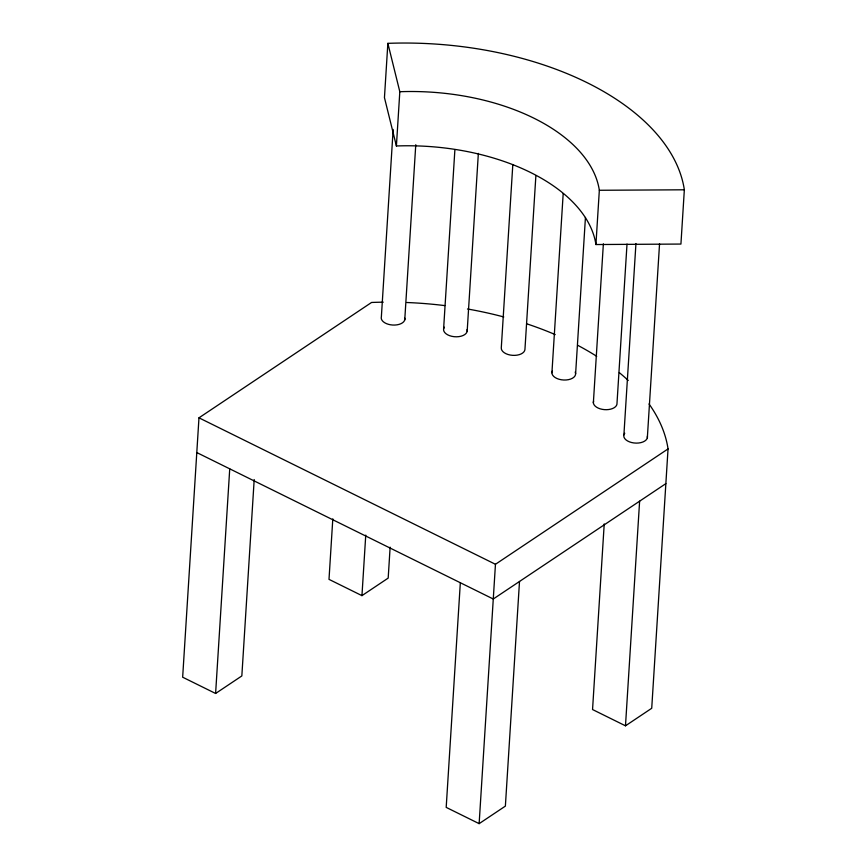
<?xml version="1.0" encoding="UTF-8"?>
<svg xmlns="http://www.w3.org/2000/svg" width="867" height="867" viewBox="0 0 867 867"><rect width="100%" height="100%" fill="white"/><g stroke="black" fill="none" stroke-linecap="round" stroke-linejoin="round"><path stroke-width="1.3" d="M383.257 302.171A261.227 147.585 3.6 0 0 371.564 302.464L198.976 417.829L182.655 677.203L215.601 693.47L241.839 675.935L254.194 479.538M215.601 693.47L229.733 468.83M332.809 518.834L329.005 579.362L361.951 595.64L388.188 578.094L390.128 547.164M387.863 43.35L384.449 97.613L396.403 145.981A175.795 99.326 3.6 0 1 595.922 244.537L680.931 244.06L684.345 189.797A261.227 147.585 3.6 0 0 387.863 43.35L399.817 91.718L396.403 145.981M361.951 595.64L365.755 535.102M393.152 129.443L381.372 316.769A11.856 6.698 3.6 0 0 392.686 325.038A11.856 6.698 3.6 0 0 404.846 318.189M404.748 319.934L415.77 144.735M443.611 328.853L454.893 149.612M467.172 331.292L478.356 153.405M460.334 582.732L446.191 807.383L479.137 823.65L505.374 806.115L519.506 581.475M512.82 164.513L501.289 347.797A11.856 6.698 3.6 0 0 512.495 355.329A11.856 6.698 3.6 0 0 524.936 349.509L535.882 175.654M479.137 823.65L495.458 564.287L668.045 448.911A261.227 147.585 3.6 0 0 649.025 403.957M551.921 372.81L563.192 193.569M575.612 373.785L585.442 217.454M595.922 244.537L599.335 190.274A175.795 99.326 3.6 0 0 399.817 91.718M593.364 402.852L603.367 243.822M604.223 523.917L592.551 709.542L625.486 725.82L651.724 708.274L668.045 448.911M627.014 244.06L617.011 403.09A11.856 6.698 3.6 0 1 604.321 409.625A11.856 6.698 3.6 0 1 593.592 401.118M623.904 434.887L635.944 243.519M625.486 725.82L639.618 501.18M647.335 437.889L659.549 243.822M665.856 483.634L493.269 599.01L196.787 452.563M599.335 190.274L684.345 189.797M198.976 417.829L495.458 564.287M467.096 329.536A11.856 6.698 3.6 0 1 454.124 336.689A11.856 6.698 3.6 0 1 444.348 327.184M575.2 372.041A11.856 6.698 3.6 0 1 563.799 380.017A11.856 6.698 3.6 0 1 552.312 371.098M406.796 302.507A261.227 147.585 3.6 0 1 444.738 305.596M467.476 308.977A261.227 147.585 3.6 0 1 503.781 316.954M526.724 323.803A261.227 147.585 3.6 0 1 555.227 334.597M577.736 345.326A261.227 147.585 3.6 0 1 596.713 356.315M619.341 372.658A261.227 147.585 3.6 0 1 628.272 380.494M647.389 436.134A11.856 6.698 3.6 0 1 633.864 442.95A11.856 6.698 3.6 0 1 624.76 433.24"/></g></svg>
